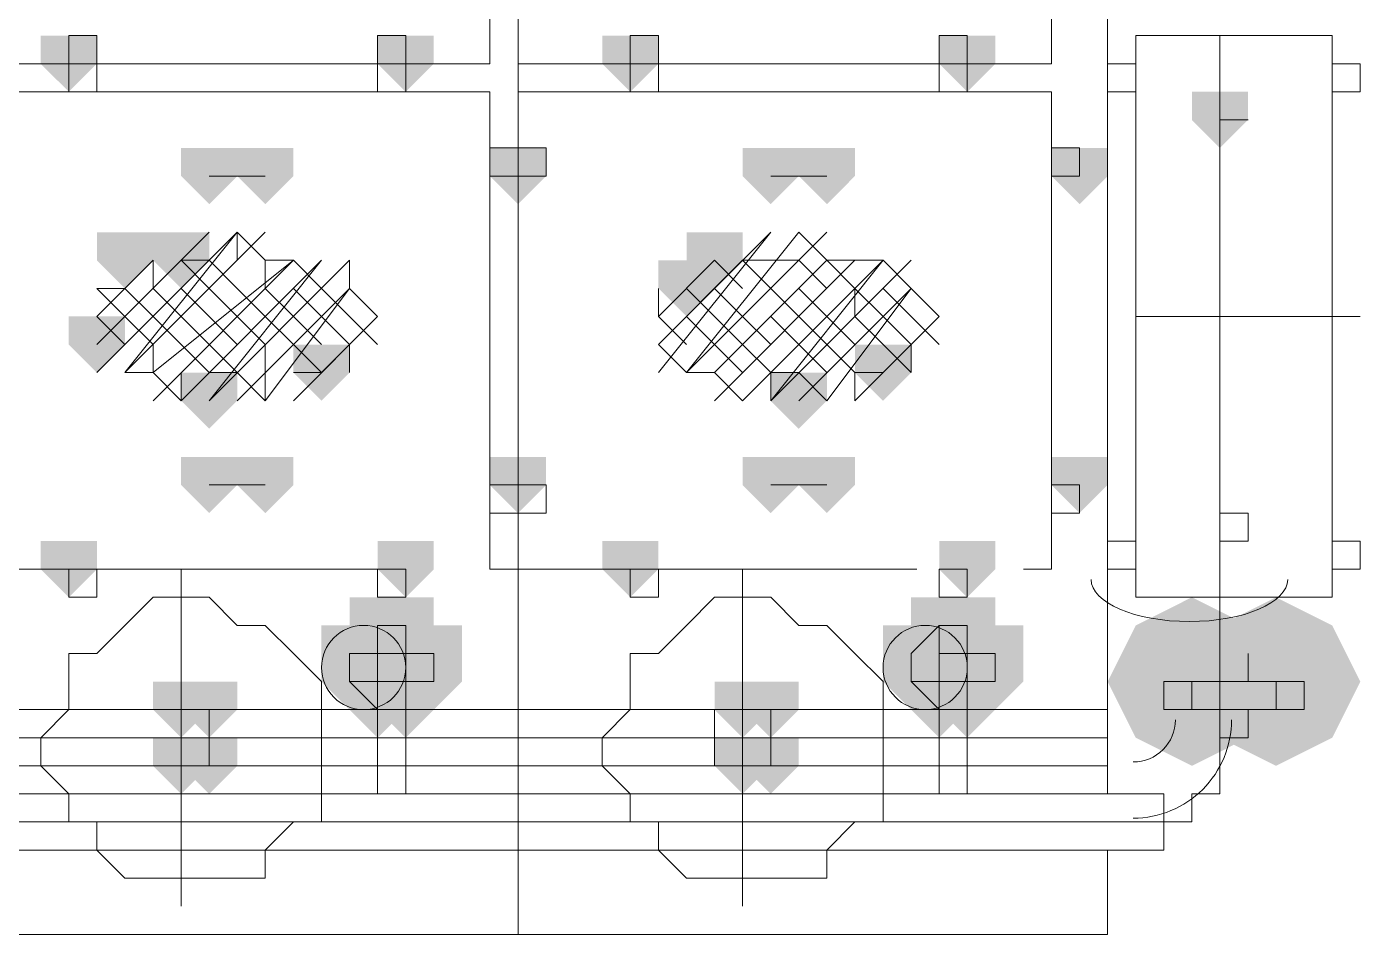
# Model space of a CAD drawing. Header units: millimetres. Extents: x 2315 to 4619, y 1334 to 1897.
# Drawn here: x 3738.51 to 3741.412, y 1516.958 to 1518.933 of the extents above; entities that cross this region are included whole.
import ezdxf

# ---------------------------------------------------------------- set-up
doc = ezdxf.new("R2010")
doc.units = ezdxf.units.MM
doc.linetypes.add('PDF_IMPORT', pattern=[1, 0.8, -0.2])
for name, color, linetype in [('PDF_3中心线层', 1, 'Continuous'), ('PDF_4虚线层', 2, 'Continuous'), ('PDF_5剖面线层', 2, 'Continuous'), ('PDF_剖面线层', 4, 'Continuous'), ('PDF_粗实线层', 7, 'Continuous'), ('PDF_细实线层', 7, 'Continuous')]:
    doc.layers.add(name, color=color, linetype=linetype)

msp = doc.modelspace()

# ---------------------------------------------------------------- hatches: boundary and pattern name
at = {"layer": 'PDF_3中心线层', "transparency": 33554559}
for points in [[(3738.6019, 1518.913), (3738.5408, 1518.913), (3738.5408, 1518.8519), (3738.6019, 1518.7909), (3738.6629, 1518.8519), (3738.6629, 1518.913)], [(3738.6019, 1518.913), (3738.5408, 1518.913), (3738.5408, 1518.8519), (3738.6019, 1518.7909), (3738.6629, 1518.8519), (3738.6629, 1518.913)], [(3739.8235, 1518.913), (3739.7624, 1518.913), (3739.7624, 1518.8519), (3739.8235, 1518.7909), (3739.8846, 1518.8519), (3739.8846, 1518.913)], [(3739.8235, 1518.913), (3739.7624, 1518.913), (3739.7624, 1518.8519), (3739.8235, 1518.7909), (3739.8846, 1518.8519), (3739.8846, 1518.913)], [(3739.5792, 1518.6687), (3739.5181, 1518.6687), (3739.5181, 1518.6076), (3739.5792, 1518.5465), (3739.6402, 1518.6076), (3739.6402, 1518.6687)], [(3739.5792, 1518.6687), (3739.5181, 1518.6687), (3739.5181, 1518.6076), (3739.5792, 1518.5465), (3739.6402, 1518.6076), (3739.6402, 1518.6687)], [(3739.5792, 1518.6687), (3739.5181, 1518.6687), (3739.5181, 1518.6076), (3739.5792, 1518.5465), (3739.6402, 1518.6076), (3739.6402, 1518.6687)], [(3739.5792, 1518.6687), (3739.5181, 1518.6687), (3739.5181, 1518.6076), (3739.5792, 1518.5465), (3739.6402, 1518.6076), (3739.6402, 1518.6687)], [(3740.8008, 1518.6687), (3740.7397, 1518.6687), (3740.7397, 1518.6076), (3740.8008, 1518.5465), (3740.8619, 1518.6076), (3740.8619, 1518.6687)], [(3740.8008, 1518.6687), (3740.7397, 1518.6687), (3740.7397, 1518.6076), (3740.8008, 1518.5465), (3740.8619, 1518.6076), (3740.8619, 1518.6687)], [(3740.8008, 1518.6687), (3740.7397, 1518.6687), (3740.7397, 1518.6076), (3740.8008, 1518.5465), (3740.8619, 1518.6076), (3740.8619, 1518.6687)], [(3740.8008, 1518.6687), (3740.7397, 1518.6687), (3740.7397, 1518.6076), (3740.8008, 1518.5465), (3740.8619, 1518.6076), (3740.8619, 1518.6687)], [(3739.5792, 1517.9968), (3739.5181, 1517.9968), (3739.5181, 1517.9357), (3739.5792, 1517.8746), (3739.6402, 1517.9357), (3739.6402, 1517.9968)], [(3739.5792, 1517.9968), (3739.5181, 1517.9968), (3739.5181, 1517.9357), (3739.5792, 1517.8746), (3739.6402, 1517.9357), (3739.6402, 1517.9968)], [(3738.6019, 1517.8136), (3738.5408, 1517.8136), (3738.5408, 1517.7525), (3738.6019, 1517.6914), (3738.6629, 1517.7525), (3738.6629, 1517.8136)], [(3738.6019, 1517.8136), (3738.5408, 1517.8136), (3738.5408, 1517.7525), (3738.6019, 1517.6914), (3738.6629, 1517.7525), (3738.6629, 1517.8136)], [(3739.8235, 1517.8136), (3739.7624, 1517.8136), (3739.7624, 1517.7525), (3739.8235, 1517.6914), (3739.8846, 1517.7525), (3739.8846, 1517.8136)], [(3739.8235, 1517.8136), (3739.7624, 1517.8136), (3739.7624, 1517.7525), (3739.8235, 1517.6914), (3739.8846, 1517.7525), (3739.8846, 1517.8136)], [(3740.4954, 1517.5692), (3740.4343, 1517.5692), (3740.4343, 1517.5082), (3740.4954, 1517.4471), (3740.5565, 1517.5082), (3740.5565, 1517.5692)]]:
    msp.add_hatch(color=256, dxfattribs=at).paths.add_polyline_path(points)
at = {"layer": 'PDF_4虚线层', "transparency": 33554559}
for points in [[(3739.2738, 1517.5692), (3739.2127, 1517.5692), (3739.2127, 1517.5082), (3739.2738, 1517.4471), (3739.3348, 1517.5082), (3739.3348, 1517.5692)], [(3740.4954, 1517.5692), (3740.4343, 1517.5692), (3740.4343, 1517.5082), (3740.4954, 1517.4471), (3740.5565, 1517.5082), (3740.5565, 1517.5692)]]:
    msp.add_hatch(color=256, dxfattribs=at).paths.add_polyline_path(points)
at = {"layer": 'PDF_5剖面线层', "transparency": 33554559}
for points in [[(3738.724, 1518.4855), (3738.6629, 1518.4855), (3738.6629, 1518.4244), (3738.724, 1518.3633), (3738.7851, 1518.4244), (3738.7851, 1518.4855)], [(3738.8462, 1518.4855), (3738.7851, 1518.4855), (3738.7851, 1518.4244), (3738.8462, 1518.3633), (3738.9073, 1518.4244), (3738.9073, 1518.4855)], [(3740.0067, 1518.4855), (3739.9457, 1518.4855), (3739.9457, 1518.4244), (3740.0067, 1518.3633), (3740.0678, 1518.4244), (3740.0678, 1518.4855)], [(3739.9457, 1518.4244), (3739.8846, 1518.4244), (3739.8846, 1518.3633), (3739.9457, 1518.3022), (3740.0067, 1518.3633), (3740.0067, 1518.4244)], [(3738.6629, 1518.3022), (3738.6019, 1518.3022), (3738.6019, 1518.2411), (3738.6629, 1518.1801), (3738.724, 1518.2411), (3738.724, 1518.3022)], [(3739.1516, 1518.2411), (3739.0905, 1518.2411), (3739.0905, 1518.1801), (3739.1516, 1518.119), (3739.2127, 1518.1801), (3739.2127, 1518.2411)], [(3740.3732, 1518.2411), (3740.3121, 1518.2411), (3740.3121, 1518.1801), (3740.3732, 1518.119), (3740.4343, 1518.1801), (3740.4343, 1518.2411)], [(3738.9073, 1518.1801), (3738.8462, 1518.1801), (3738.8462, 1518.119), (3738.9073, 1518.0579), (3738.9684, 1518.119), (3738.9684, 1518.1801)], [(3740.19, 1518.1801), (3740.1289, 1518.1801), (3740.1289, 1518.119), (3740.19, 1518.0579), (3740.2511, 1518.119), (3740.2511, 1518.1801)]]:
    msp.add_hatch(color=256, dxfattribs=at).paths.add_polyline_path(points)
at = {"layer": 'PDF_粗实线层', "transparency": 33554559}
for points in [[(3741.0451, 1517.6914), (3740.923, 1517.6303), (3740.8619, 1517.5082), (3740.923, 1517.386), (3741.0451, 1517.3249), (3741.1673, 1517.386), (3741.2284, 1517.5082), (3741.1673, 1517.6303)], [(3741.0451, 1517.6914), (3740.923, 1517.6303), (3740.8619, 1517.5082), (3740.923, 1517.386), (3741.0451, 1517.3249), (3741.1673, 1517.386), (3741.2284, 1517.5082), (3741.1673, 1517.6303)], [(3741.2284, 1517.6914), (3741.1062, 1517.6303), (3741.0451, 1517.5082), (3741.1062, 1517.386), (3741.2284, 1517.3249), (3741.3505, 1517.386), (3741.4116, 1517.5082), (3741.3505, 1517.6303)], [(3741.2284, 1517.6914), (3741.1062, 1517.6303), (3741.0451, 1517.5082), (3741.1062, 1517.386), (3741.2284, 1517.3249), (3741.3505, 1517.386), (3741.4116, 1517.5082), (3741.3505, 1517.6303)]]:
    msp.add_hatch(color=256, dxfattribs=at).paths.add_polyline_path(points)
at = {"layer": 'PDF_细实线层', "transparency": 33554559}
for points in [[(3738.6019, 1518.913), (3738.5408, 1518.913), (3738.5408, 1518.8519), (3738.6019, 1518.7909), (3738.6629, 1518.8519), (3738.6629, 1518.913)], [(3739.3348, 1518.913), (3739.2738, 1518.913), (3739.2738, 1518.8519), (3739.3348, 1518.7909), (3739.3959, 1518.8519), (3739.3959, 1518.913)], [(3739.8235, 1518.913), (3739.7624, 1518.913), (3739.7624, 1518.8519), (3739.8235, 1518.7909), (3739.8846, 1518.8519), (3739.8846, 1518.913)], [(3740.5565, 1518.913), (3740.4954, 1518.913), (3740.4954, 1518.8519), (3740.5565, 1518.7909), (3740.6175, 1518.8519), (3740.6175, 1518.913)], [(3741.1062, 1518.7909), (3741.0451, 1518.7909), (3741.0451, 1518.7298), (3741.1062, 1518.6687), (3741.1673, 1518.7298), (3741.1673, 1518.7909)], [(3738.9073, 1518.6687), (3738.8462, 1518.6687), (3738.8462, 1518.6076), (3738.9073, 1518.5465), (3738.9684, 1518.6076), (3738.9684, 1518.6687)], [(3739.0294, 1518.6687), (3738.9684, 1518.6687), (3738.9684, 1518.6076), (3739.0294, 1518.5465), (3739.0905, 1518.6076), (3739.0905, 1518.6687)], [(3739.5792, 1518.6687), (3739.5181, 1518.6687), (3739.5181, 1518.6076), (3739.5792, 1518.5465), (3739.6402, 1518.6076), (3739.6402, 1518.6687)], [(3740.1289, 1518.6687), (3740.0678, 1518.6687), (3740.0678, 1518.6076), (3740.1289, 1518.5465), (3740.19, 1518.6076), (3740.19, 1518.6687)], [(3740.2511, 1518.6687), (3740.19, 1518.6687), (3740.19, 1518.6076), (3740.2511, 1518.5465), (3740.3121, 1518.6076), (3740.3121, 1518.6687)], [(3740.8008, 1518.6687), (3740.7397, 1518.6687), (3740.7397, 1518.6076), (3740.8008, 1518.5465), (3740.8619, 1518.6076), (3740.8619, 1518.6687)], [(3740.8008, 1518.6687), (3740.7397, 1518.6687), (3740.7397, 1518.6076), (3740.8008, 1518.5465), (3740.8619, 1518.6076), (3740.8619, 1518.6687)], [(3738.9073, 1517.9968), (3738.8462, 1517.9968), (3738.8462, 1517.9357), (3738.9073, 1517.8746), (3738.9684, 1517.9357), (3738.9684, 1517.9968)], [(3739.0294, 1517.9968), (3738.9684, 1517.9968), (3738.9684, 1517.9357), (3739.0294, 1517.8746), (3739.0905, 1517.9357), (3739.0905, 1517.9968)], [(3739.5792, 1517.9968), (3739.5181, 1517.9968), (3739.5181, 1517.9357), (3739.5792, 1517.8746), (3739.6402, 1517.9357), (3739.6402, 1517.9968)], [(3740.1289, 1517.9968), (3740.0678, 1517.9968), (3740.0678, 1517.9357), (3740.1289, 1517.8746), (3740.19, 1517.9357), (3740.19, 1517.9968)], [(3740.2511, 1517.9968), (3740.19, 1517.9968), (3740.19, 1517.9357), (3740.2511, 1517.8746), (3740.3121, 1517.9357), (3740.3121, 1517.9968)], [(3740.8008, 1517.9968), (3740.7397, 1517.9968), (3740.7397, 1517.9357), (3740.8008, 1517.8746), (3740.8619, 1517.9357), (3740.8619, 1517.9968)], [(3738.6019, 1517.8136), (3738.5408, 1517.8136), (3738.5408, 1517.7525), (3738.6019, 1517.6914), (3738.6629, 1517.7525), (3738.6629, 1517.8136)], [(3739.3348, 1517.8136), (3739.2738, 1517.8136), (3739.2738, 1517.7525), (3739.3348, 1517.6914), (3739.3959, 1517.7525), (3739.3959, 1517.8136)], [(3739.8235, 1517.8136), (3739.7624, 1517.8136), (3739.7624, 1517.7525), (3739.8235, 1517.6914), (3739.8846, 1517.7525), (3739.8846, 1517.8136)], [(3740.5565, 1517.8136), (3740.4954, 1517.8136), (3740.4954, 1517.7525), (3740.5565, 1517.6914), (3740.6175, 1517.7525), (3740.6175, 1517.8136)], [(3739.2738, 1517.6914), (3739.2127, 1517.6914), (3739.2127, 1517.6303), (3739.2738, 1517.5692), (3739.3348, 1517.6303), (3739.3348, 1517.6914)], [(3739.2738, 1517.6914), (3739.2127, 1517.6914), (3739.2127, 1517.6303), (3739.2738, 1517.5692), (3739.3348, 1517.6303), (3739.3348, 1517.6914)], [(3739.2738, 1517.6914), (3739.2127, 1517.6914), (3739.2127, 1517.6303), (3739.2738, 1517.5692), (3739.3348, 1517.6303), (3739.3348, 1517.6914)], [(3739.2738, 1517.6914), (3739.2127, 1517.6914), (3739.2127, 1517.6303), (3739.2738, 1517.5692), (3739.3348, 1517.6303), (3739.3348, 1517.6914)], [(3739.3348, 1517.6914), (3739.2738, 1517.6914), (3739.2738, 1517.6303), (3739.3348, 1517.5692), (3739.3959, 1517.6303), (3739.3959, 1517.6914)], [(3740.4954, 1517.6914), (3740.4343, 1517.6914), (3740.4343, 1517.6303), (3740.4954, 1517.5692), (3740.5565, 1517.6303), (3740.5565, 1517.6914)], [(3740.4954, 1517.6914), (3740.4343, 1517.6914), (3740.4343, 1517.6303), (3740.4954, 1517.5692), (3740.5565, 1517.6303), (3740.5565, 1517.6914)], [(3740.4954, 1517.6914), (3740.4343, 1517.6914), (3740.4343, 1517.6303), (3740.4954, 1517.5692), (3740.5565, 1517.6303), (3740.5565, 1517.6914)], [(3740.4954, 1517.6914), (3740.4343, 1517.6914), (3740.4343, 1517.6303), (3740.4954, 1517.5692), (3740.5565, 1517.6303), (3740.5565, 1517.6914)], [(3740.5565, 1517.6914), (3740.4954, 1517.6914), (3740.4954, 1517.6303), (3740.5565, 1517.5692), (3740.6175, 1517.6303), (3740.6175, 1517.6914)], [(3739.2127, 1517.6303), (3739.1516, 1517.6303), (3739.1516, 1517.5692), (3739.2127, 1517.5082), (3739.2738, 1517.5692), (3739.2738, 1517.6303)], [(3739.2127, 1517.6303), (3739.1516, 1517.6303), (3739.1516, 1517.5692), (3739.2127, 1517.5082), (3739.2738, 1517.5692), (3739.2738, 1517.6303)], [(3739.2127, 1517.6303), (3739.1516, 1517.6303), (3739.1516, 1517.5692), (3739.2127, 1517.5082), (3739.2738, 1517.5692), (3739.2738, 1517.6303)], [(3739.2127, 1517.6303), (3739.1516, 1517.6303), (3739.1516, 1517.5692), (3739.2127, 1517.5082), (3739.2738, 1517.5692), (3739.2738, 1517.6303)], [(3739.2127, 1517.6303), (3739.1516, 1517.6303), (3739.1516, 1517.5692), (3739.2127, 1517.5082), (3739.2738, 1517.5692), (3739.2738, 1517.6303)], [(3739.2127, 1517.6303), (3739.1516, 1517.6303), (3739.1516, 1517.5692), (3739.2127, 1517.5082), (3739.2738, 1517.5692), (3739.2738, 1517.6303)], [(3739.2127, 1517.6303), (3739.1516, 1517.6303), (3739.1516, 1517.5692), (3739.2127, 1517.5082), (3739.2738, 1517.5692), (3739.2738, 1517.6303)], [(3739.3348, 1517.6303), (3739.2738, 1517.6303), (3739.2738, 1517.5692), (3739.3348, 1517.5082), (3739.3959, 1517.5692), (3739.3959, 1517.6303)], [(3739.3959, 1517.6303), (3739.3348, 1517.6303), (3739.3348, 1517.5692), (3739.3959, 1517.5082), (3739.457, 1517.5692), (3739.457, 1517.6303)], [(3739.3959, 1517.6303), (3739.3348, 1517.6303), (3739.3348, 1517.5692), (3739.3959, 1517.5082), (3739.457, 1517.5692), (3739.457, 1517.6303)], [(3739.3959, 1517.6303), (3739.3348, 1517.6303), (3739.3348, 1517.5692), (3739.3959, 1517.5082), (3739.457, 1517.5692), (3739.457, 1517.6303)], [(3739.3959, 1517.6303), (3739.3348, 1517.6303), (3739.3348, 1517.5692), (3739.3959, 1517.5082), (3739.457, 1517.5692), (3739.457, 1517.6303)], [(3740.4343, 1517.6303), (3740.3732, 1517.6303), (3740.3732, 1517.5692), (3740.4343, 1517.5082), (3740.4954, 1517.5692), (3740.4954, 1517.6303)], [(3740.4343, 1517.6303), (3740.3732, 1517.6303), (3740.3732, 1517.5692), (3740.4343, 1517.5082), (3740.4954, 1517.5692), (3740.4954, 1517.6303)], [(3740.4343, 1517.6303), (3740.3732, 1517.6303), (3740.3732, 1517.5692), (3740.4343, 1517.5082), (3740.4954, 1517.5692), (3740.4954, 1517.6303)], [(3740.4343, 1517.6303), (3740.3732, 1517.6303), (3740.3732, 1517.5692), (3740.4343, 1517.5082), (3740.4954, 1517.5692), (3740.4954, 1517.6303)], [(3740.4343, 1517.6303), (3740.3732, 1517.6303), (3740.3732, 1517.5692), (3740.4343, 1517.5082), (3740.4954, 1517.5692), (3740.4954, 1517.6303)], [(3740.4343, 1517.6303), (3740.3732, 1517.6303), (3740.3732, 1517.5692), (3740.4343, 1517.5082), (3740.4954, 1517.5692), (3740.4954, 1517.6303)], [(3740.4343, 1517.6303), (3740.3732, 1517.6303), (3740.3732, 1517.5692), (3740.4343, 1517.5082), (3740.4954, 1517.5692), (3740.4954, 1517.6303)], [(3740.5565, 1517.6303), (3740.4954, 1517.6303), (3740.4954, 1517.5692), (3740.5565, 1517.5082), (3740.6175, 1517.5692), (3740.6175, 1517.6303)], [(3740.6175, 1517.6303), (3740.5565, 1517.6303), (3740.5565, 1517.5692), (3740.6175, 1517.5082), (3740.6786, 1517.5692), (3740.6786, 1517.6303)], [(3740.6175, 1517.6303), (3740.5565, 1517.6303), (3740.5565, 1517.5692), (3740.6175, 1517.5082), (3740.6786, 1517.5692), (3740.6786, 1517.6303)], [(3740.6175, 1517.6303), (3740.5565, 1517.6303), (3740.5565, 1517.5692), (3740.6175, 1517.5082), (3740.6786, 1517.5692), (3740.6786, 1517.6303)], [(3740.6175, 1517.6303), (3740.5565, 1517.6303), (3740.5565, 1517.5692), (3740.6175, 1517.5082), (3740.6786, 1517.5692), (3740.6786, 1517.6303)], [(3739.2127, 1517.5692), (3739.1516, 1517.5692), (3739.1516, 1517.5082), (3739.2127, 1517.4471), (3739.2738, 1517.5082), (3739.2738, 1517.5692)], [(3739.2127, 1517.5692), (3739.1516, 1517.5692), (3739.1516, 1517.5082), (3739.2127, 1517.4471), (3739.2738, 1517.5082), (3739.2738, 1517.5692)], [(3739.2127, 1517.5692), (3739.1516, 1517.5692), (3739.1516, 1517.5082), (3739.2127, 1517.4471), (3739.2738, 1517.5082), (3739.2738, 1517.5692)], [(3739.2127, 1517.5692), (3739.1516, 1517.5692), (3739.1516, 1517.5082), (3739.2127, 1517.4471), (3739.2738, 1517.5082), (3739.2738, 1517.5692)], [(3739.2127, 1517.5692), (3739.1516, 1517.5692), (3739.1516, 1517.5082), (3739.2127, 1517.4471), (3739.2738, 1517.5082), (3739.2738, 1517.5692)], [(3739.2127, 1517.5692), (3739.1516, 1517.5692), (3739.1516, 1517.5082), (3739.2127, 1517.4471), (3739.2738, 1517.5082), (3739.2738, 1517.5692)], [(3739.2127, 1517.5692), (3739.1516, 1517.5692), (3739.1516, 1517.5082), (3739.2127, 1517.4471), (3739.2738, 1517.5082), (3739.2738, 1517.5692)], [(3739.2738, 1517.5692), (3739.2127, 1517.5692), (3739.2127, 1517.5082), (3739.2738, 1517.4471), (3739.3348, 1517.5082), (3739.3348, 1517.5692)], [(3739.2738, 1517.5692), (3739.2127, 1517.5692), (3739.2127, 1517.5082), (3739.2738, 1517.4471), (3739.3348, 1517.5082), (3739.3348, 1517.5692)], [(3739.2738, 1517.5692), (3739.2127, 1517.5692), (3739.2127, 1517.5082), (3739.2738, 1517.4471), (3739.3348, 1517.5082), (3739.3348, 1517.5692)], [(3739.2738, 1517.5692), (3739.2127, 1517.5692), (3739.2127, 1517.5082), (3739.2738, 1517.4471), (3739.3348, 1517.5082), (3739.3348, 1517.5692)], [(3739.2738, 1517.5692), (3739.2127, 1517.5692), (3739.2127, 1517.5082), (3739.2738, 1517.4471), (3739.3348, 1517.5082), (3739.3348, 1517.5692)], [(3739.2738, 1517.5692), (3739.2127, 1517.5692), (3739.2127, 1517.5082), (3739.2738, 1517.4471), (3739.3348, 1517.5082), (3739.3348, 1517.5692)], [(3739.3348, 1517.5692), (3739.2738, 1517.5692), (3739.2738, 1517.5082), (3739.3348, 1517.4471), (3739.3959, 1517.5082), (3739.3959, 1517.5692)], [(3739.3348, 1517.5692), (3739.2738, 1517.5692), (3739.2738, 1517.5082), (3739.3348, 1517.4471), (3739.3959, 1517.5082), (3739.3959, 1517.5692)], [(3739.3348, 1517.5692), (3739.2738, 1517.5692), (3739.2738, 1517.5082), (3739.3348, 1517.4471), (3739.3959, 1517.5082), (3739.3959, 1517.5692)], [(3739.3959, 1517.5692), (3739.3348, 1517.5692), (3739.3348, 1517.5082), (3739.3959, 1517.4471), (3739.457, 1517.5082), (3739.457, 1517.5692)], [(3739.3959, 1517.5692), (3739.3348, 1517.5692), (3739.3348, 1517.5082), (3739.3959, 1517.4471), (3739.457, 1517.5082), (3739.457, 1517.5692)], [(3739.3959, 1517.5692), (3739.3348, 1517.5692), (3739.3348, 1517.5082), (3739.3959, 1517.4471), (3739.457, 1517.5082), (3739.457, 1517.5692)], [(3739.3959, 1517.5692), (3739.3348, 1517.5692), (3739.3348, 1517.5082), (3739.3959, 1517.4471), (3739.457, 1517.5082), (3739.457, 1517.5692)], [(3740.4343, 1517.5692), (3740.3732, 1517.5692), (3740.3732, 1517.5082), (3740.4343, 1517.4471), (3740.4954, 1517.5082), (3740.4954, 1517.5692)], [(3740.4343, 1517.5692), (3740.3732, 1517.5692), (3740.3732, 1517.5082), (3740.4343, 1517.4471), (3740.4954, 1517.5082), (3740.4954, 1517.5692)], [(3740.4343, 1517.5692), (3740.3732, 1517.5692), (3740.3732, 1517.5082), (3740.4343, 1517.4471), (3740.4954, 1517.5082), (3740.4954, 1517.5692)], [(3740.4343, 1517.5692), (3740.3732, 1517.5692), (3740.3732, 1517.5082), (3740.4343, 1517.4471), (3740.4954, 1517.5082), (3740.4954, 1517.5692)], [(3740.4343, 1517.5692), (3740.3732, 1517.5692), (3740.3732, 1517.5082), (3740.4343, 1517.4471), (3740.4954, 1517.5082), (3740.4954, 1517.5692)], [(3740.4343, 1517.5692), (3740.3732, 1517.5692), (3740.3732, 1517.5082), (3740.4343, 1517.4471), (3740.4954, 1517.5082), (3740.4954, 1517.5692)], [(3740.4343, 1517.5692), (3740.3732, 1517.5692), (3740.3732, 1517.5082), (3740.4343, 1517.4471), (3740.4954, 1517.5082), (3740.4954, 1517.5692)], [(3740.4954, 1517.5692), (3740.4343, 1517.5692), (3740.4343, 1517.5082), (3740.4954, 1517.4471), (3740.5565, 1517.5082), (3740.5565, 1517.5692)], [(3740.4954, 1517.5692), (3740.4343, 1517.5692), (3740.4343, 1517.5082), (3740.4954, 1517.4471), (3740.5565, 1517.5082), (3740.5565, 1517.5692)], [(3740.4954, 1517.5692), (3740.4343, 1517.5692), (3740.4343, 1517.5082), (3740.4954, 1517.4471), (3740.5565, 1517.5082), (3740.5565, 1517.5692)], [(3740.4954, 1517.5692), (3740.4343, 1517.5692), (3740.4343, 1517.5082), (3740.4954, 1517.4471), (3740.5565, 1517.5082), (3740.5565, 1517.5692)], [(3740.4954, 1517.5692), (3740.4343, 1517.5692), (3740.4343, 1517.5082), (3740.4954, 1517.4471), (3740.5565, 1517.5082), (3740.5565, 1517.5692)], [(3740.4954, 1517.5692), (3740.4343, 1517.5692), (3740.4343, 1517.5082), (3740.4954, 1517.4471), (3740.5565, 1517.5082), (3740.5565, 1517.5692)], [(3740.5565, 1517.5692), (3740.4954, 1517.5692), (3740.4954, 1517.5082), (3740.5565, 1517.4471), (3740.6175, 1517.5082), (3740.6175, 1517.5692)], [(3740.5565, 1517.5692), (3740.4954, 1517.5692), (3740.4954, 1517.5082), (3740.5565, 1517.4471), (3740.6175, 1517.5082), (3740.6175, 1517.5692)], [(3740.5565, 1517.5692), (3740.4954, 1517.5692), (3740.4954, 1517.5082), (3740.5565, 1517.4471), (3740.6175, 1517.5082), (3740.6175, 1517.5692)], [(3740.6175, 1517.5692), (3740.5565, 1517.5692), (3740.5565, 1517.5082), (3740.6175, 1517.4471), (3740.6786, 1517.5082), (3740.6786, 1517.5692)], [(3740.6175, 1517.5692), (3740.5565, 1517.5692), (3740.5565, 1517.5082), (3740.6175, 1517.4471), (3740.6786, 1517.5082), (3740.6786, 1517.5692)], [(3740.6175, 1517.5692), (3740.5565, 1517.5692), (3740.5565, 1517.5082), (3740.6175, 1517.4471), (3740.6786, 1517.5082), (3740.6786, 1517.5692)], [(3740.6175, 1517.5692), (3740.5565, 1517.5692), (3740.5565, 1517.5082), (3740.6175, 1517.4471), (3740.6786, 1517.5082), (3740.6786, 1517.5692)], [(3740.984, 1517.5692), (3740.923, 1517.5692), (3740.923, 1517.5082), (3740.984, 1517.4471), (3741.0451, 1517.5082), (3741.0451, 1517.5692)], [(3741.2894, 1517.5692), (3741.2284, 1517.5692), (3741.2284, 1517.5082), (3741.2894, 1517.4471), (3741.3505, 1517.5082), (3741.3505, 1517.5692)], [(3738.8462, 1517.5082), (3738.7851, 1517.5082), (3738.7851, 1517.4471), (3738.8462, 1517.386), (3738.9073, 1517.4471), (3738.9073, 1517.5082)], [(3738.9073, 1517.5082), (3738.8462, 1517.5082), (3738.8462, 1517.4471), (3738.9073, 1517.386), (3738.9684, 1517.4471), (3738.9684, 1517.5082)], [(3739.2738, 1517.5082), (3739.2127, 1517.5082), (3739.2127, 1517.4471), (3739.2738, 1517.386), (3739.3348, 1517.4471), (3739.3348, 1517.5082)], [(3739.2738, 1517.5082), (3739.2127, 1517.5082), (3739.2127, 1517.4471), (3739.2738, 1517.386), (3739.3348, 1517.4471), (3739.3348, 1517.5082)], [(3739.2738, 1517.5082), (3739.2127, 1517.5082), (3739.2127, 1517.4471), (3739.2738, 1517.386), (3739.3348, 1517.4471), (3739.3348, 1517.5082)], [(3739.2738, 1517.5082), (3739.2127, 1517.5082), (3739.2127, 1517.4471), (3739.2738, 1517.386), (3739.3348, 1517.4471), (3739.3348, 1517.5082)], [(3739.2738, 1517.5082), (3739.2127, 1517.5082), (3739.2127, 1517.4471), (3739.2738, 1517.386), (3739.3348, 1517.4471), (3739.3348, 1517.5082)], [(3739.3348, 1517.5082), (3739.2738, 1517.5082), (3739.2738, 1517.4471), (3739.3348, 1517.386), (3739.3959, 1517.4471), (3739.3959, 1517.5082)], [(3739.3348, 1517.5082), (3739.2738, 1517.5082), (3739.2738, 1517.4471), (3739.3348, 1517.386), (3739.3959, 1517.4471), (3739.3959, 1517.5082)], [(3740.0678, 1517.5082), (3740.0067, 1517.5082), (3740.0067, 1517.4471), (3740.0678, 1517.386), (3740.1289, 1517.4471), (3740.1289, 1517.5082)], [(3740.1289, 1517.5082), (3740.0678, 1517.5082), (3740.0678, 1517.4471), (3740.1289, 1517.386), (3740.19, 1517.4471), (3740.19, 1517.5082)], [(3740.4954, 1517.5082), (3740.4343, 1517.5082), (3740.4343, 1517.4471), (3740.4954, 1517.386), (3740.5565, 1517.4471), (3740.5565, 1517.5082)], [(3740.4954, 1517.5082), (3740.4343, 1517.5082), (3740.4343, 1517.4471), (3740.4954, 1517.386), (3740.5565, 1517.4471), (3740.5565, 1517.5082)], [(3740.4954, 1517.5082), (3740.4343, 1517.5082), (3740.4343, 1517.4471), (3740.4954, 1517.386), (3740.5565, 1517.4471), (3740.5565, 1517.5082)], [(3740.4954, 1517.5082), (3740.4343, 1517.5082), (3740.4343, 1517.4471), (3740.4954, 1517.386), (3740.5565, 1517.4471), (3740.5565, 1517.5082)], [(3740.4954, 1517.5082), (3740.4343, 1517.5082), (3740.4343, 1517.4471), (3740.4954, 1517.386), (3740.5565, 1517.4471), (3740.5565, 1517.5082)], [(3740.5565, 1517.5082), (3740.4954, 1517.5082), (3740.4954, 1517.4471), (3740.5565, 1517.386), (3740.6175, 1517.4471), (3740.6175, 1517.5082)], [(3740.5565, 1517.5082), (3740.4954, 1517.5082), (3740.4954, 1517.4471), (3740.5565, 1517.386), (3740.6175, 1517.4471), (3740.6175, 1517.5082)], [(3738.8462, 1517.386), (3738.7851, 1517.386), (3738.7851, 1517.3249), (3738.8462, 1517.2638), (3738.9073, 1517.3249), (3738.9073, 1517.386)], [(3738.9073, 1517.386), (3738.8462, 1517.386), (3738.8462, 1517.3249), (3738.9073, 1517.2638), (3738.9684, 1517.3249), (3738.9684, 1517.386)], [(3740.0678, 1517.386), (3740.0067, 1517.386), (3740.0067, 1517.3249), (3740.0678, 1517.2638), (3740.1289, 1517.3249), (3740.1289, 1517.386)], [(3740.1289, 1517.386), (3740.0678, 1517.386), (3740.0678, 1517.3249), (3740.1289, 1517.2638), (3740.19, 1517.3249), (3740.19, 1517.386)]]:
    msp.add_hatch(color=256, dxfattribs=at).paths.add_polyline_path(points)

# ---------------------------------------------------------------- linework, layer by layer
at = {"layer": 'PDF_3中心线层', "lineweight": 18}
for points in [[(3741.1062, 1518.913), (3741.1062, 1517.4471)], [(3741.1673, 1518.7298), (3741.1062, 1518.7298), (3741.1062, 1518.7909)], [(3740.923, 1518.3022), (3741.4116, 1518.3022)], [(3741.1673, 1517.8136), (3741.1062, 1517.8136)], [(3738.8462, 1517.7525), (3738.8462, 1517.0195)], [(3740.0678, 1517.7525), (3740.0678, 1517.0195)], [(3739.2738, 1517.6303), (3739.2738, 1517.2638)], [(3740.4954, 1517.6303), (3740.4954, 1517.2638)], [(3739.3959, 1517.5082), (3739.2127, 1517.5082)], [(3739.3348, 1517.5082), (3739.2738, 1517.5082)], [(3740.6175, 1517.5082), (3740.4343, 1517.5082)], [(3741.0451, 1517.4471), (3741.0451, 1517.5082)], [(3741.1062, 1517.5082), (3741.1062, 1517.386), (3741.1062, 1517.5082)], [(3741.2284, 1517.4471), (3741.2284, 1517.5082)], [(3732.9213, 1517.2028), (3740.984, 1517.2028), (3741.0451, 1517.2028), (3741.0451, 1517.2638), (3741.1062, 1517.2638), (3741.1062, 1517.3249), (3741.1062, 1517.386)], [(3738.5408, 1517.386), (3739.2127, 1517.386)], [(3739.7624, 1517.386), (3740.4343, 1517.386)]]:
    msp.add_lwpolyline(points, dxfattribs=at)
for points in [[(3738.6019, 1518.7909), (3738.6019, 1518.8519)], [(3739.3348, 1518.7909), (3739.3348, 1518.8519), (3739.2738, 1518.8519), (3739.3348, 1518.8519)], [(3739.8235, 1518.7909), (3739.8235, 1518.8519)], [(3740.5565, 1518.7909), (3740.5565, 1518.8519), (3740.4954, 1518.8519), (3740.5565, 1518.8519)], [(3740.8008, 1518.6076), (3740.7397, 1518.6076)], [(3740.8008, 1518.6076), (3740.7397, 1518.6076)], [(3739.5792, 1517.9357), (3739.5792, 1517.8746)], [(3740.8008, 1517.9357), (3740.8008, 1517.8746), (3740.8008, 1517.9357), (3740.7397, 1517.9357)], [(3738.6019, 1517.6914), (3738.6019, 1517.7525)], [(3739.2738, 1517.7525), (3739.3348, 1517.7525), (3739.3348, 1517.6914), (3739.3348, 1517.7525)], [(3739.8235, 1517.6914), (3739.8235, 1517.7525)], [(3740.4954, 1517.7525), (3740.5565, 1517.7525), (3740.5565, 1517.6914), (3740.5565, 1517.7525)], [(3739.2738, 1517.6303), (3739.2738, 1517.5692), (3739.2127, 1517.5692), (3739.2127, 1517.5082), (3739.2738, 1517.4471), (3739.3348, 1517.4471), (3739.3348, 1517.5082), (3739.3959, 1517.5082), (3739.3959, 1517.5692), (3739.3348, 1517.5692), (3739.3348, 1517.6303)], [(3740.4954, 1517.6303), (3740.4343, 1517.5692), (3740.4343, 1517.5082), (3740.4954, 1517.4471), (3740.5565, 1517.4471), (3740.5565, 1517.5082), (3740.6175, 1517.5082), (3740.6175, 1517.5692), (3740.5565, 1517.5692), (3740.5565, 1517.6303)], [(3738.8462, 1517.4471), (3738.9073, 1517.4471), (3738.9073, 1517.3249), (3738.8462, 1517.3249)], [(3740.0678, 1517.4471), (3740.1289, 1517.4471), (3740.1289, 1517.3249), (3740.0678, 1517.3249)]]:
    msp.add_lwpolyline(points, close=True, dxfattribs=at)
at = {"layer": 'PDF_4虚线层', "lineweight": 18}
for points in [[(3739.5792, 1520.0125), (3739.5792, 1516.9584)], [(3732.1884, 1517.386), (3740.8619, 1517.386)], [(3732.1884, 1517.3249), (3740.8619, 1517.3249)]]:
    msp.add_lwpolyline(points, dxfattribs=at)
for points in [[(3738.8462, 1517.6914), (3738.7851, 1517.6914), (3738.724, 1517.6303), (3738.6629, 1517.5692), (3738.6019, 1517.5692), (3738.6019, 1517.5082), (3738.6019, 1517.4471), (3738.5408, 1517.386), (3738.5408, 1517.3249), (3738.6019, 1517.2638), (3738.6019, 1517.2028), (3738.6629, 1517.2028), (3738.6629, 1517.1417), (3738.724, 1517.0806), (3738.7851, 1517.0806), (3738.8462, 1517.0806), (3738.9073, 1517.0806), (3738.9684, 1517.0806), (3739.0294, 1517.0806), (3739.0294, 1517.1417), (3739.0905, 1517.2028), (3739.1516, 1517.2028), (3739.1516, 1517.2638), (3739.1516, 1517.3249), (3739.1516, 1517.386), (3739.1516, 1517.4471), (3739.1516, 1517.5082), (3739.0905, 1517.5692), (3739.0294, 1517.6303), (3738.9684, 1517.6303), (3738.9073, 1517.6914)], [(3740.0678, 1517.6914), (3740.0067, 1517.6914), (3739.9457, 1517.6303), (3739.8846, 1517.5692), (3739.8235, 1517.5692), (3739.8235, 1517.5082), (3739.8235, 1517.4471), (3739.7624, 1517.386), (3739.7624, 1517.3249), (3739.8235, 1517.2638), (3739.8235, 1517.2028), (3739.8846, 1517.2028), (3739.8846, 1517.1417), (3739.9457, 1517.0806), (3740.0067, 1517.0806), (3740.0678, 1517.0806), (3740.1289, 1517.0806), (3740.19, 1517.0806), (3740.2511, 1517.0806), (3740.2511, 1517.1417), (3740.3121, 1517.2028), (3740.3732, 1517.2028), (3740.3732, 1517.2638), (3740.3732, 1517.3249), (3740.3732, 1517.386), (3740.3732, 1517.4471), (3740.3732, 1517.5082), (3740.3121, 1517.5692), (3740.2511, 1517.6303), (3740.19, 1517.6303), (3740.1289, 1517.6914)]]:
    msp.add_lwpolyline(points, close=True, dxfattribs=at)
at = {"layer": 'PDF_5剖面线层', "lineweight": 13}
for points in [[(3739.0294, 1518.119), (3739.0294, 1518.1801), (3739.0294, 1518.2411), (3738.9684, 1518.3022), (3738.9073, 1518.3633), (3738.8462, 1518.4244), (3738.6629, 1518.2411), (3738.9073, 1518.4855)], [(3738.6629, 1518.1801), (3738.9684, 1518.4855), (3738.724, 1518.1801), (3739.0294, 1518.4855)], [(3738.9684, 1518.4244), (3738.9684, 1518.4855), (3739.0294, 1518.4244)], [(3740.3121, 1518.1801), (3740.3121, 1518.119), (3740.4954, 1518.3022), (3740.3732, 1518.1801), (3740.3121, 1518.1801), (3740.2511, 1518.2411), (3740.19, 1518.3022), (3740.1289, 1518.3633), (3740.0678, 1518.4244), (3739.8846, 1518.2411), (3740.1289, 1518.4855), (3739.8846, 1518.1801)], [(3740.3121, 1518.3633), (3740.3732, 1518.3022), (3740.4343, 1518.2411), (3740.4343, 1518.1801), (3740.3732, 1518.2411), (3740.3121, 1518.3022), (3740.3121, 1518.3633), (3740.2511, 1518.4244), (3740.19, 1518.4855), (3739.9457, 1518.1801), (3740.2511, 1518.4855)], [(3738.9684, 1518.119), (3739.2127, 1518.3633), (3739.0294, 1518.119), (3738.9684, 1518.1801), (3738.9073, 1518.2411), (3738.8462, 1518.3022), (3738.7851, 1518.3633), (3738.7851, 1518.4244), (3738.6629, 1518.3022), (3738.724, 1518.2411)], [(3739.2738, 1518.3022), (3739.2127, 1518.3633), (3739.2127, 1518.4244), (3738.9073, 1518.119), (3739.1516, 1518.4244), (3738.8462, 1518.119), (3738.7851, 1518.1801), (3738.7851, 1518.2411), (3738.724, 1518.3022), (3738.6629, 1518.3633), (3738.724, 1518.3633), (3738.7851, 1518.3022), (3738.8462, 1518.2411), (3738.9073, 1518.1801), (3738.9684, 1518.1801)], [(3738.724, 1518.1801), (3738.7851, 1518.1801), (3739.0905, 1518.4244), (3738.7851, 1518.119)], [(3739.1516, 1518.1801), (3739.0905, 1518.2411), (3739.0294, 1518.3022), (3738.9684, 1518.3633), (3738.9073, 1518.4244), (3738.8462, 1518.4244)], [(3739.1516, 1518.2411), (3739.0905, 1518.3022), (3739.0294, 1518.3633), (3739.0294, 1518.4244), (3739.0905, 1518.4244), (3739.1516, 1518.3633), (3739.2127, 1518.3022), (3739.2738, 1518.2411)], [(3739.9457, 1518.2411), (3739.8846, 1518.3022), (3740.0067, 1518.4244), (3740.0678, 1518.3633)], [(3739.8846, 1518.2411), (3739.9457, 1518.1801), (3740.0067, 1518.1801), (3740.2511, 1518.4244), (3740.3121, 1518.4244), (3740.0067, 1518.119)], [(3740.0067, 1518.1801), (3740.0678, 1518.119), (3740.3732, 1518.4244), (3740.1289, 1518.119), (3740.4343, 1518.4244)], [(3740.2511, 1518.3633), (3740.19, 1518.4244), (3740.1289, 1518.4244), (3740.0678, 1518.4244)], [(3740.4954, 1518.3022), (3740.4343, 1518.3633), (3740.3732, 1518.4244), (3740.3121, 1518.4244)], [(3738.9684, 1518.2411), (3738.9073, 1518.3022), (3738.8462, 1518.3633)], [(3739.2127, 1518.1801), (3739.2127, 1518.2411), (3739.1516, 1518.3022), (3739.0905, 1518.3633)], [(3739.8846, 1518.3022), (3739.8846, 1518.3633)], [(3740.1289, 1518.119), (3740.1289, 1518.1801), (3740.0678, 1518.2411), (3740.0067, 1518.3022), (3739.9457, 1518.3633), (3740.0067, 1518.3022)], [(3740.1289, 1518.2411), (3740.0678, 1518.3022), (3740.0067, 1518.3633)], [(3740.19, 1518.119), (3740.4343, 1518.3633), (3740.2511, 1518.119), (3740.19, 1518.1801), (3740.1289, 1518.1801)], [(3740.19, 1518.3022), (3740.1289, 1518.3633)], [(3740.3121, 1518.2411), (3740.2511, 1518.3022), (3740.19, 1518.3633)], [(3740.4954, 1518.2411), (3740.4343, 1518.3022), (3740.3732, 1518.3633)], [(3739.0905, 1518.119), (3739.2738, 1518.3022), (3739.1516, 1518.1801), (3739.0905, 1518.1801)], [(3740.0678, 1518.1801), (3740.0067, 1518.2411), (3739.9457, 1518.3022)], [(3740.2511, 1518.1801), (3740.19, 1518.2411), (3740.1289, 1518.3022)], [(3738.8462, 1518.119), (3738.8462, 1518.1801)]]:
    msp.add_lwpolyline(points, dxfattribs=at)
at = {"layer": 'PDF_5剖面线层', "lineweight": 0}
for points in [[(3741.1062, 1517.5082), (3741.1062, 1517.5082), (3741.1062, 1517.5082)], [(3741.2284, 1517.5082), (3741.2284, 1517.5082), (3741.2284, 1517.5082)]]:
    msp.add_lwpolyline(points, close=True, dxfattribs=at)
msp.add_lwpolyline([(3741.2284, 1517.5082), (3741.2284, 1517.5082), (3741.2284, 1517.5082)], dxfattribs=at)
msp.add_lwpolyline([(3741.2284, 1517.5082), (3741.2284, 1517.5082), (3741.2284, 1517.5082)], dxfattribs=at)
at = {"layer": 'PDF_5剖面线层', "transparency": 33554559}
for points in [[(3741.1062, 1517.5082), (3741.0451, 1517.5082), (3741.0451, 1517.5082)], [(3741.0451, 1517.5082), (3741.0451, 1517.5082), (3741.1062, 1517.5082)], [(3741.1062, 1517.5082), (3741.0451, 1517.5082), (3741.0451, 1517.5082)], [(3741.0451, 1517.5082), (3741.0451, 1517.5082), (3741.1062, 1517.5082)], [(3741.1062, 1517.5082), (3741.0451, 1517.5082), (3741.0451, 1517.5082)], [(3741.0451, 1517.5082), (3741.0451, 1517.5082), (3741.1062, 1517.5082)], [(3741.1062, 1517.5082), (3741.0451, 1517.5082), (3741.0451, 1517.5082)], [(3741.0451, 1517.5082), (3741.0451, 1517.5082), (3741.1062, 1517.5082)], [(3741.1062, 1517.5082), (3741.2284, 1517.5082), (3741.2284, 1517.5082)], [(3741.2284, 1517.5082), (3741.1062, 1517.5082), (3741.1062, 1517.5082)], [(3741.1062, 1517.5082), (3741.1062, 1517.5082), (3741.2284, 1517.5082)], [(3741.2284, 1517.5082), (3741.1062, 1517.5082), (3741.1062, 1517.5082)], [(3741.2284, 1517.5082), (3741.1062, 1517.5082), (3741.1062, 1517.5082)], [(3741.1062, 1517.5082), (3741.1062, 1517.5082), (3741.2284, 1517.5082)]]:
    msp.add_solid(points, dxfattribs=at)
at = {"layer": 'PDF_剖面线层', "lineweight": 0}
for points in [[(3739.2738, 1517.6303), (3739.2738, 1517.6303)], [(3740.4954, 1517.6303), (3740.4954, 1517.6303)], [(3739.2127, 1517.5692), (3739.2127, 1517.5692)], [(3739.3959, 1517.5692), (3739.3959, 1517.5692)], [(3740.4343, 1517.5692), (3740.4343, 1517.5692)], [(3740.6175, 1517.5692), (3740.6175, 1517.5692)], [(3739.2127, 1517.5082), (3739.2127, 1517.5082)], [(3739.3959, 1517.5082), (3739.3959, 1517.5082)], [(3740.4343, 1517.5082), (3740.4343, 1517.5082)], [(3740.6175, 1517.5082), (3740.6175, 1517.5082)], [(3739.2738, 1517.4471), (3739.2738, 1517.4471)], [(3740.4954, 1517.4471), (3740.4954, 1517.4471)]]:
    msp.add_lwpolyline(points, dxfattribs=at)
at = {"layer": 'PDF_细实线层', "lineweight": 18}
for points in [[(3740.8619, 1517.1417), (3740.8619, 1516.9584), (3732.1884, 1516.9584), (3732.1884, 1520.0125), (3740.8619, 1520.0125), (3740.8619, 1517.2638), (3732.1884, 1517.2638)], [(3738.4186, 1519.8903), (3738.4186, 1518.8519), (3739.5181, 1518.8519), (3739.5181, 1519.8903)], [(3739.5792, 1519.8903), (3739.5792, 1518.8519), (3740.7397, 1518.8519), (3740.7397, 1519.8903)], [(3741.3505, 1518.913), (3740.923, 1518.913), (3740.923, 1517.6914), (3741.3505, 1517.6914), (3741.3505, 1518.913), (3741.1062, 1518.913)], [(3740.8619, 1518.8519), (3740.923, 1518.8519)], [(3741.3505, 1518.7909), (3741.4116, 1518.7909), (3741.4116, 1518.8519), (3741.3505, 1518.8519)], [(3738.4186, 1517.7525), (3738.4186, 1518.7909), (3739.5181, 1518.7909), (3739.5181, 1517.7525)], [(3739.5792, 1517.7525), (3739.5792, 1518.7909), (3740.7397, 1518.7909), (3740.7397, 1517.7525)], [(3740.8619, 1518.7909), (3740.923, 1518.7909)], [(3738.9073, 1518.6076), (3739.0294, 1518.6076), (3738.9073, 1518.6076)], [(3740.1289, 1518.6076), (3740.2511, 1518.6076), (3740.1289, 1518.6076)], [(3738.9073, 1517.9357), (3739.0294, 1517.9357), (3738.9073, 1517.9357)], [(3740.1289, 1517.9357), (3740.2511, 1517.9357), (3740.1289, 1517.9357)], [(3740.8619, 1517.8136), (3740.923, 1517.8136)], [(3741.3505, 1517.8136), (3741.4116, 1517.8136), (3741.4116, 1517.7525), (3741.3505, 1517.7525)], [(3740.8619, 1517.7525), (3740.923, 1517.7525)], [(3739.2738, 1517.5692), (3739.3348, 1517.5692)], [(3739.2738, 1517.5082), (3739.2738, 1517.5692)], [(3739.3348, 1517.5082), (3739.3348, 1517.5692)], [(3740.4954, 1517.5692), (3740.5565, 1517.5692)], [(3740.4954, 1517.5082), (3740.4954, 1517.5692)], [(3740.5565, 1517.5082), (3740.5565, 1517.5692)], [(3741.1062, 1517.5692), (3741.1062, 1517.5082)], [(3741.1673, 1517.5692), (3741.1673, 1517.5082)], [(3739.3348, 1517.5082), (3739.2738, 1517.5082), (3739.3348, 1517.5082)], [(3739.2738, 1517.5082), (3739.3348, 1517.5082)], [(3740.5565, 1517.5082), (3740.4954, 1517.5082), (3740.5565, 1517.5082)], [(3740.4954, 1517.5082), (3740.5565, 1517.5082)], [(3732.1884, 1517.4471), (3740.8619, 1517.4471)], [(3738.1132, 1517.2638), (3739.2738, 1517.2638), (3739.2738, 1517.4471), (3739.3348, 1517.4471), (3739.2738, 1517.4471), (3739.3348, 1517.4471), (3739.3348, 1517.2638), (3740.4954, 1517.2638), (3740.4954, 1517.4471), (3740.5565, 1517.4471), (3740.4954, 1517.4471), (3740.5565, 1517.4471), (3740.5565, 1517.2638), (3740.984, 1517.2638), (3740.984, 1517.1417), (3733.0435, 1517.1417)], [(3741.1062, 1517.4471), (3741.1062, 1517.386), (3741.1673, 1517.386), (3741.1673, 1517.4471)], [(3732.1884, 1517.386), (3740.8619, 1517.386)], [(3738.8462, 1517.386), (3738.8462, 1517.386)], [(3740.0678, 1517.386), (3740.0678, 1517.386)], [(3732.1884, 1517.3249), (3740.8619, 1517.3249)], [(3739.2738, 1517.3249), (3739.2738, 1517.3249)], [(3740.4954, 1517.3249), (3740.4954, 1517.3249)]]:
    msp.add_lwpolyline(points, dxfattribs=at)
for points in [[(3738.6019, 1518.7909), (3738.6019, 1518.913), (3738.6629, 1518.913), (3738.6629, 1518.7909)], [(3738.6019, 1518.7909), (3738.6019, 1518.913), (3738.6629, 1518.913), (3738.6629, 1518.7909)], [(3739.2738, 1518.913), (3739.3348, 1518.913), (3739.3348, 1518.7909), (3739.2738, 1518.7909)], [(3739.2738, 1518.913), (3739.3348, 1518.913), (3739.3348, 1518.7909), (3739.2738, 1518.7909)], [(3739.8235, 1518.7909), (3739.8235, 1518.913), (3739.8846, 1518.913), (3739.8846, 1518.7909)], [(3739.8235, 1518.7909), (3739.8235, 1518.913), (3739.8846, 1518.913), (3739.8846, 1518.7909)], [(3740.4954, 1518.913), (3740.5565, 1518.913), (3740.5565, 1518.7909), (3740.4954, 1518.7909)], [(3740.4954, 1518.913), (3740.5565, 1518.913), (3740.5565, 1518.7909), (3740.4954, 1518.7909)], [(3739.6402, 1518.6687), (3739.6402, 1518.6076), (3739.5181, 1518.6076), (3739.5181, 1518.6687)], [(3739.6402, 1518.6687), (3739.6402, 1518.6076), (3739.5181, 1518.6076), (3739.5181, 1518.6687)], [(3740.8008, 1518.6687), (3740.7397, 1518.6687), (3740.7397, 1518.6076), (3740.8008, 1518.6076)], [(3740.8008, 1518.6687), (3740.7397, 1518.6687), (3740.7397, 1518.6076), (3740.8008, 1518.6076)], [(3739.5181, 1517.9357), (3739.6402, 1517.9357), (3739.6402, 1517.8746), (3739.5181, 1517.8746)], [(3739.5181, 1517.9357), (3739.6402, 1517.9357), (3739.6402, 1517.8746), (3739.5181, 1517.8746)], [(3740.8008, 1517.8746), (3740.7397, 1517.8746), (3740.7397, 1517.9357), (3740.8008, 1517.9357)], [(3741.1673, 1517.8136), (3741.1062, 1517.8136), (3741.1062, 1517.8746), (3741.1673, 1517.8746)], [(3738.6629, 1517.6914), (3738.6629, 1517.7525), (3738.6019, 1517.7525), (3738.6019, 1517.6914)], [(3739.2738, 1517.6914), (3739.2738, 1517.7525), (3739.3348, 1517.7525), (3739.3348, 1517.6914)], [(3739.8846, 1517.6914), (3739.8846, 1517.7525), (3739.8235, 1517.7525), (3739.8235, 1517.6914)], [(3740.4954, 1517.6914), (3740.4954, 1517.7525), (3740.5565, 1517.7525), (3740.5565, 1517.6914)], [(3739.2738, 1517.6303), (3739.3348, 1517.6303)], [(3740.4954, 1517.6303), (3740.5565, 1517.6303)], [(3739.3348, 1517.5692), (3739.3959, 1517.5692)], [(3740.5565, 1517.5692), (3740.6175, 1517.5692)], [(3739.3348, 1517.5082), (3739.3959, 1517.5082)], [(3740.5565, 1517.5082), (3740.6175, 1517.5082)], [(3740.984, 1517.4471), (3740.984, 1517.5082), (3741.1062, 1517.5082), (3741.0451, 1517.5082), (3741.1062, 1517.5082), (3740.984, 1517.5082), (3741.2894, 1517.5082), (3741.1062, 1517.5082), (3741.2284, 1517.5082), (3741.1062, 1517.5082), (3741.2894, 1517.5082), (3741.2894, 1517.4471)], [(3738.8462, 1517.4471), (3738.9073, 1517.4471), (3738.9073, 1517.3249), (3738.8462, 1517.3249)], [(3740.0067, 1517.4471), (3740.1289, 1517.4471), (3740.1289, 1517.3249), (3740.0067, 1517.3249)]]:
    msp.add_lwpolyline(points, close=True, dxfattribs=at)
at = {"layer": 'PDF_细实线层', "linetype": 'PDF_IMPORT', "lineweight": 18, "ltscale": 1.160541}
msp.add_lwpolyline([(3737.197, 1517.7525), (3740.7397, 1517.7525)], dxfattribs=at)
at = {"layer": 'PDF_细实线层', "lineweight": 18}
for centre in [(3739.2432, 1517.5387), (3740.4649, 1517.5387)]:
    msp.add_circle(centre, 0.0916, dxfattribs=at)
for radius in [0.2138, 0.0916]:
    msp.add_arc((3740.9176, 1517.4249), radius, 269.9999, 0.0001, dxfattribs=at)
for points in [[(3740.826, 1517.7303), (3740.826, 1517.6797), (3740.9217, 1517.6387), (3741.0398, 1517.6387)], [(3741.0398, 1517.6387), (3741.1578, 1517.6387), (3741.2536, 1517.6797), (3741.2536, 1517.7303)]]:
    msp.add_open_spline(points, degree=3, dxfattribs=at)

doc.saveas('drawing.dxf')
